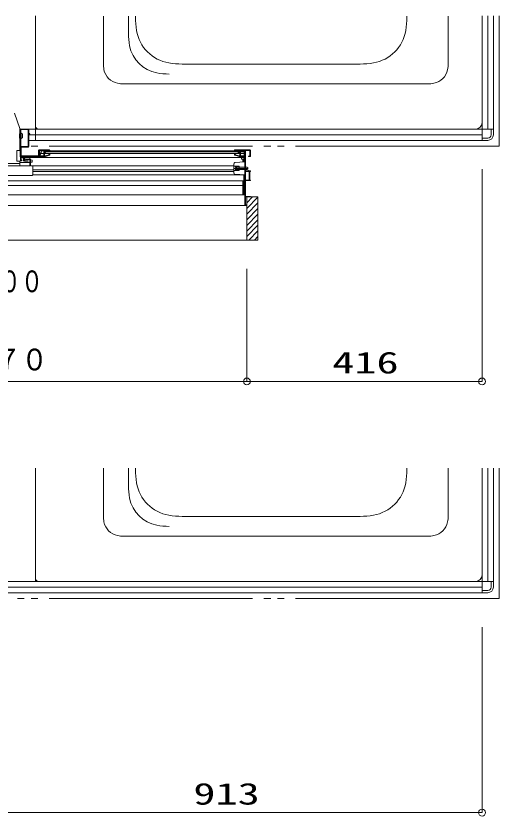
# Model space of a CAD drawing. Units: millimetres on the paper. Extents: x -305 to 305, y -152 to 152.
# Drawn here: x -93.7 to -50.9, y -80.7 to -9.9 of the extents above; entities that cross this region are included whole.
import ezdxf
from ezdxf.enums import TextEntityAlignment as Align

# ---------------------------------------------------------------- set-up
doc = ezdxf.new("R2010")
doc.units = ezdxf.units.MM
doc.linetypes.add('LONG_DOUBLE_CHAIN', pattern=[21.8, 18, -1, 0.6, -0.6, 0.6, -1])
doc.layers.add('0-0_0', color=7, linetype='Continuous', lineweight=9)
doc.layers.add('0-1_VIEW0001', color=7, linetype='Continuous', lineweight=9)
doc.styles.add('ＭＳ ゴシック', font='')
doc.styles.get('ＭＳ ゴシック').set_extended_font_data('MS Gothic')

# ---------------------------------------------------------------- blocks, each defined once
blk = doc.blocks.new('_ORIGIN')
at = {"layer": '0-0_0'}
blk.add_line((0, 0), (-1, 0), dxfattribs=at)
blk.add_circle((0, 0), 0.5, dxfattribs=at)

msp = doc.modelspace()

# ---------------------------------------------------------------- linework, layer by layer
at = {"layer": '0-0_0'}
for p, q in [((-52.434, -23.467), (-52.434, -42.246)), ((-73.239, -32.287), (-73.239, -42.246)), ((-73.239, -32.287), (-73.239, -42.246)), ((-131.134, -42.246), (-73.839, -42.246)), ((-72.639, -42.246), (-53.034, -42.246)), ((-52.434, -63.967), (-52.434, -80.375)), ((-53.034, -80.375), (-97.504, -80.375))]:
    msp.add_line(p, q, dxfattribs=at)
at = {"layer": '0-1_VIEW0001'}
for p, q in [((-91.934, -9.927), (-91.934, -20.927)), ((-91.934, -9.928), (-91.934, -19.678)), ((-85.934, -9.928), (-85.934, -14.129)), ((-83.713, -11.464), (-83.713, -9.928)), ((-83.104, -9.928), (-83.104, -10.038)), ((-59.084, -10.038), (-59.084, -9.928)), ((-55.434, -14.129), (-55.434, -9.928)), ((-52.434, -20.927), (-52.434, -9.927)), ((-52.434, -19.378), (-52.434, -9.928)), ((-51.934, -19.927), (-51.934, -9.927)), ((-51.434, -9.927), (-51.434, -19.927)), ((-78.965, -14.177), (-63.224, -14.177)), ((-84.136, -15.927), (-57.232, -15.927)), ((-93.325, -19.876), (-93.807, -18.525)), ((-93.319, -21.816), (-93.319, -19.91)), ((-93.284, -20.227), (-93.304, -20.227)), ((-93.284, -19.942), (-93.284, -22.677)), ((-92.584, -19.927), (-93.269, -19.927)), ((-93.269, -20.309), (-93.25, -20.309)), ((-93.234, -19.987), (-93.234, -21.467)), ((-93.234, -19.987), (-93.234, -21.467)), ((-92.594, -19.972), (-93.219, -19.972)), ((-92.594, -19.972), (-93.219, -19.972)), ((-93.134, -20.352), (-93.212, -20.292)), ((-93.134, -20.352), (-93.134, -20.702)), ((-93.084, -20.352), (-93.134, -20.352)), ((-93.084, -20.702), (-93.084, -20.352)), ((-92.579, -21.467), (-92.579, -19.987)), ((-92.579, -21.467), (-92.579, -19.987)), ((-92.534, -20.312), (-92.534, -19.977)), ((-92.534, -21.477), (-92.534, -20.382)), ((-92.534, -20.427), (-52.434, -20.427)), ((-92.469, -20.327), (-92.519, -20.327)), ((-92.519, -20.367), (-92.469, -20.367)), ((-92.459, -20.357), (-92.459, -20.337)), ((-52.984, -19.928), (-91.684, -19.928)), ((-51.434, -19.927), (-51.834, -19.927)), ((-51.634, -19.927), (-51.634, -20.427)), ((-51.434, -19.927), (-51.434, -20.427)), ((-93.284, -20.827), (-93.304, -20.827)), ((-93.269, -20.744), (-93.25, -20.744)), ((-93.134, -20.702), (-93.212, -20.761)), ((-93.084, -20.702), (-93.134, -20.702)), ((-92.534, -20.927), (-52.434, -20.927)), ((-52.434, -20.927), (-92.534, -20.927)), ((-52.434, -20.927), (-52.434, -20.527)), ((-51.934, -20.727), (-52.434, -20.727)), ((-51.934, -20.927), (-52.434, -20.927)), ((-93.319, -21.816), (-93.584, -21.816)), ((-93.224, -22.292), (-93.224, -21.527)), ((-93.224, -21.527), (-92.584, -21.527)), ((-93.219, -21.482), (-92.594, -21.482)), ((-93.219, -21.482), (-92.594, -21.482)), ((-91.669, -21.802), (-91.669, -22.292)), ((-90.709, -21.777), (-91.644, -21.777)), ((-91.609, -22.337), (-91.609, -21.842)), ((-91.599, -21.832), (-91.114, -21.832)), ((-91.594, -22.291), (-91.594, -21.925)), ((-91.384, -21.857), (-91.584, -22.377)), ((-91.549, -21.892), (-91.549, -22.292)), ((-91.384, -21.857), (-73.434, -21.857)), ((-91.199, -21.906), (-91.199, -21.877)), ((-91.178, -21.947), (-91.197, -21.913)), ((-91.184, -21.862), (-91.183, -21.862)), ((-91.17, -21.87), (-91.129, -21.943)), ((-91.104, -21.842), (-91.104, -21.936)), ((-91.059, -21.954), (-91.059, -21.842)), ((-91.049, -21.832), (-90.744, -21.832)), ((-90.759, -21.912), (-90.759, -21.922)), ((-90.734, -21.842), (-90.734, -21.887)), ((-90.684, -21.922), (-90.684, -21.802)), ((-74.334, -21.937), (-74.334, -21.802)), ((-74.309, -21.777), (-72.949, -21.777)), ((-74.284, -21.832), (-74.284, -21.887)), ((-74.259, -21.912), (-74.259, -21.937)), ((-73.848, -21.87), (-73.889, -21.943)), ((-73.84, -21.947), (-73.821, -21.913)), ((-73.834, -21.862), (-73.835, -21.862)), ((-73.819, -21.906), (-73.819, -21.877)), ((-73.469, -21.892), (-73.469, -22.307)), ((-73.434, -21.857), (-73.434, -26.677)), ((-73.424, -22.307), (-73.424, -21.925)), ((-72.934, -21.792), (-72.934, -22.352)), ((-93.309, -22.377), (-91.584, -22.377)), ((-93.259, -22.377), (-93.259, -22.437)), ((-73.434, -22.437), (-93.259, -22.437)), ((-93.244, -22.667), (-93.244, -22.612)), ((-93.234, -22.352), (-93.234, -22.552)), ((-93.234, -22.602), (-93.204, -22.602)), ((-91.669, -22.292), (-93.224, -22.292)), ((-93.204, -22.562), (-93.224, -22.562)), ((-93.189, -22.587), (-93.189, -22.577)), ((-93.024, -22.602), (-92.944, -22.602)), ((-92.989, -22.542), (-92.989, -22.352)), ((-92.989, -22.352), (-91.624, -22.352)), ((-92.899, -22.552), (-92.979, -22.552)), ((-92.934, -22.612), (-92.934, -22.667)), ((-92.884, -22.437), (-92.884, -22.587)), ((-92.884, -22.712), (-92.884, -22.567)), ((-92.784, -22.592), (-92.784, -22.612)), ((-92.434, -22.577), (-92.769, -22.577)), ((-92.769, -22.627), (-92.449, -22.627)), ((-92.484, -22.377), (-92.484, -22.437)), ((-92.434, -23.177), (-92.434, -22.437)), ((-92.384, -23.177), (-92.384, -22.627)), ((-91.609, -22.337), (-91.609, -22.317)), ((-91.099, -22.352), (-91.594, -22.352)), ((-91.534, -22.307), (-91.214, -22.307)), ((-91.476, -22.097), (-73.434, -22.097)), ((-91.199, -22.292), (-91.199, -21.989)), ((-91.195, -21.979), (-91.181, -21.965)), ((-91.154, -22.008), (-91.154, -22.292)), ((-91.128, -21.976), (-91.15, -21.998)), ((-91.139, -21.987), (-91.139, -22.003)), ((-91.139, -22.307), (-91.099, -22.307)), ((-91.108, -21.946), (-91.132, -21.97)), ((-91.132, -22.029), (-91.111, -22.064)), ((-91.124, -21.962), (-91.124, -21.966)), ((-91.065, -22.054), (-91.092, -22.009)), ((-91.09, -22.077), (-91.078, -22.077)), ((-91.089, -21.991), (-91.063, -21.965)), ((-91.083, -22.304), (-90.74, -22.197)), ((-90.719, -22.238), (-91.069, -22.347)), ((-73.434, -21.937), (-91.059, -21.937)), ((-90.774, -22.104), (-90.774, -22.102)), ((-90.733, -22.151), (-90.77, -22.115)), ((-90.759, -22.087), (-90.74, -22.087)), ((-90.744, -21.937), (-90.699, -21.937)), ((-90.73, -22.091), (-90.688, -22.133)), ((-90.729, -22.183), (-90.729, -22.162)), ((-90.684, -22.143), (-90.684, -22.19)), ((-74.334, -22.143), (-74.334, -22.19)), ((-74.288, -22.091), (-74.33, -22.133)), ((-74.274, -21.937), (-74.319, -21.937)), ((-74.289, -22.183), (-74.289, -22.162)), ((-74.285, -22.151), (-74.248, -22.115)), ((-74.259, -22.087), (-74.278, -22.087)), ((-74.244, -22.104), (-74.244, -22.102)), ((-74.009, -21.937), (-74.009, -22.097)), ((-73.929, -21.991), (-73.955, -21.965)), ((-73.953, -22.055), (-73.926, -22.009)), ((-73.928, -22.077), (-73.94, -22.077)), ((-73.91, -21.947), (-73.886, -21.97)), ((-73.886, -22.029), (-73.907, -22.065)), ((-73.894, -21.962), (-73.894, -21.966)), ((-73.89, -21.976), (-73.868, -21.998)), ((-73.879, -21.988), (-73.879, -22.004)), ((-73.823, -21.979), (-73.837, -21.965)), ((-73.819, -22.307), (-73.819, -21.989)), ((-73.469, -22.307), (-73.819, -22.307)), ((-73.729, -22.437), (-73.729, -22.597)), ((-73.729, -22.597), (-73.612, -22.597)), ((-73.604, -22.603), (-73.604, -22.842)), ((-73.604, -22.622), (-73.504, -22.622)), ((-73.504, -22.834), (-73.504, -22.437)), ((-73.409, -22.307), (-73.424, -22.307)), ((-73.409, -22.337), (-73.409, -22.317)), ((-73.109, -22.337), (-73.109, -22.327)), ((-72.934, -22.352), (-73.094, -22.352)), ((-92.434, -23.177), (-112.509, -23.177)), ((-93.319, -22.752), (-93.319, -23.177)), ((-92.434, -22.877), (-93.319, -22.877)), ((-93.204, -22.677), (-93.234, -22.677)), ((-93.234, -22.727), (-93.204, -22.727)), ((-93.189, -22.712), (-93.189, -22.692)), ((-93.039, -22.692), (-93.039, -22.712)), ((-92.944, -22.677), (-93.024, -22.677)), ((-93.024, -22.727), (-92.937, -22.727)), ((-92.874, -22.777), (-92.599, -22.777)), ((-92.634, -22.727), (-92.869, -22.727)), ((-92.592, -22.749), (-92.626, -22.729)), ((-92.369, -22.645), (-92.434, -22.645)), ((-92.369, -22.86), (-92.434, -22.86)), ((-74.408, -23.177), (-92.384, -23.177)), ((-92.344, -22.65), (-92.369, -22.645)), ((-92.369, -22.86), (-92.344, -22.855)), ((-92.272, -22.664), (-92.344, -22.65)), ((-92.344, -22.855), (-92.272, -22.84)), ((-92.272, -22.84), (-92.244, -22.835)), ((-92.184, -23.987), (-92.184, -23.177)), ((-74.409, -23.786), (-74.409, -23.018)), ((-74.409, -23.202), (-73.909, -23.202)), ((-73.409, -22.827), (-74.293, -22.894)), ((-74.159, -23.582), (-74.159, -23.222)), ((-74.089, -23.302), (-74.13, -23.309)), ((-74.089, -23.302), (-73.229, -23.302)), ((-73.909, -23.602), (-73.909, -23.202)), ((-92.225, -24.027), (-111.809, -24.027)), ((-74.409, -23.534), (-92.184, -23.534)), ((-92.184, -23.674), (-74.409, -23.674)), ((-92.184, -23.982), (-73.504, -23.982)), ((-74.409, -23.602), (-73.909, -23.602)), ((-74.334, -23.402), (-73.135, -23.402)), ((-73.409, -23.977), (-74.293, -23.911)), ((-74.089, -23.502), (-74.13, -23.495)), ((-74.089, -23.502), (-73.229, -23.502)), ((-73.504, -25.707), (-73.504, -23.972)), ((-73.359, -23.672), (-73.359, -24.432)), ((-73.359, -23.672), (-73.029, -23.672)), ((-73.159, -23.467), (-73.229, -23.502)), ((-73.029, -23.672), (-73.029, -24.432)), ((-73.504, -24.492), (-110.559, -24.492)), ((-73.029, -24.432), (-73.359, -24.432)), ((-72.934, -24.477), (-73.359, -24.477)), ((-72.984, -24.432), (-72.934, -24.432)), ((-72.934, -24.432), (-72.934, -24.477)), ((-110.559, -24.922), (-73.604, -24.922)), ((-73.434, -25.737), (-129.714, -25.737)), ((-73.359, -25.927), (-72.259, -25.927)), ((-73.259, -29.747), (-73.259, -25.927)), ((-73.259, -26.447), (-72.739, -25.927)), ((-73.259, -26.947), (-72.259, -25.947)), ((-72.259, -29.747), (-72.259, -25.927)), ((-73.434, -26.677), (-128.539, -26.677)), ((-73.259, -27.447), (-72.259, -26.447)), ((-73.259, -26.642), (-73.259, -26.662)), ((-73.259, -27.947), (-72.259, -26.947)), ((-73.259, -28.447), (-72.259, -27.447)), ((-73.259, -28.942), (-72.259, -27.942)), ((-73.259, -29.437), (-72.259, -28.437)), ((-73.074, -29.747), (-72.259, -28.932)), ((-72.579, -29.747), (-72.259, -29.427)), ((-72.259, -29.747), (-132.734, -29.747)), ((-91.934, -49.927), (-91.934, -59.927)), ((-91.934, -49.928), (-91.934, -59.678)), ((-85.934, -49.928), (-85.934, -54.129)), ((-83.713, -51.464), (-83.713, -49.928)), ((-83.104, -49.928), (-83.104, -50.038)), ((-59.084, -50.038), (-59.084, -49.928)), ((-55.434, -54.129), (-55.434, -49.928)), ((-52.434, -60.927), (-52.434, -49.927)), ((-52.434, -59.378), (-52.434, -49.928)), ((-51.934, -59.927), (-51.934, -49.927)), ((-51.434, -49.927), (-51.434, -59.927)), ((-78.965, -54.177), (-63.224, -54.177)), ((-84.136, -55.927), (-57.232, -55.927)), ((-52.984, -59.928), (-91.684, -59.928)), ((-51.434, -59.927), (-51.834, -59.927)), ((-51.634, -59.927), (-51.634, -60.427)), ((-51.434, -59.927), (-51.434, -60.427)), ((-97.509, -60.427), (-52.434, -60.427)), ((-52.434, -60.927), (-52.434, -60.527)), ((-51.934, -60.727), (-52.434, -60.727)), ((-97.509, -60.927), (-52.434, -60.927)), ((-52.434, -60.927), (-97.509, -60.927)), ((-51.934, -60.927), (-52.434, -60.927))]:
    msp.add_line(p, q, dxfattribs=at)
at = {"layer": '0-1_VIEW0001', "linetype": 'LONG_DOUBLE_CHAIN'}
for p, q in [((-50.934, -9.927), (-50.934, -21.427)), ((-50.934, -21.427), (-92.534, -21.427)), ((-50.934, -49.927), (-50.934, -61.427)), ((-50.934, -61.427), (-97.509, -61.427))]:
    msp.add_line(p, q, dxfattribs=at)
at = {"layer": '0-1_VIEW0001', "color": 5}
msp.add_line((-129.513, -22.977), (-93.319, -22.977), dxfattribs=at)
at = {"layer": '0-1_VIEW0001'}
for points in [[(-92.584, -19.927), (-51.434, -19.927), (-51.434, -9.927)], [(-93.319, -19.927), (-93.309, -19.927), (-93.309, -22.377)], [(-93.269, -19.927), (-93.28, -19.931), (-93.284, -19.942)], [(-92.534, -19.977), (-92.549, -19.942), (-92.584, -19.927)], [(-92.519, -20.327), (-92.53, -20.323), (-92.534, -20.312)], [(-92.534, -20.382), (-92.53, -20.371), (-92.519, -20.367)], [(-92.459, -20.337), (-92.462, -20.33), (-92.469, -20.327)], [(-92.469, -20.367), (-92.462, -20.364), (-92.459, -20.357)], [(-93.319, -22.752), (-93.584, -22.752), (-93.584, -21.816)], [(-92.584, -21.527), (-92.549, -21.512), (-92.534, -21.477)], [(-91.644, -21.777), (-91.662, -21.784), (-91.669, -21.802)], [(-91.609, -21.842), (-91.606, -21.835), (-91.599, -21.832)], [(-91.599, -21.914), (-91.591, -21.865), (-91.549, -21.892)], [(-91.594, -21.925), (-91.595, -21.919), (-91.599, -21.914)], [(-91.199, -21.877), (-91.195, -21.866), (-91.184, -21.862)], [(-91.197, -21.913), (-91.199, -21.909), (-91.199, -21.906)], [(-91.183, -21.862), (-91.175, -21.864), (-91.17, -21.87)], [(-91.114, -21.832), (-91.107, -21.835), (-91.104, -21.842)], [(-91.059, -21.842), (-91.056, -21.835), (-91.049, -21.832)], [(-90.734, -21.887), (-90.737, -21.894), (-90.744, -21.897), (-90.755, -21.901), (-90.759, -21.912)], [(-90.759, -21.922), (-90.755, -21.933), (-90.744, -21.937)], [(-90.744, -21.832), (-90.737, -21.835), (-90.734, -21.842)], [(-90.684, -21.802), (-90.691, -21.784), (-90.709, -21.777)], [(-90.699, -21.937), (-90.688, -21.933), (-90.684, -21.922)], [(-74.334, -21.802), (-74.327, -21.784), (-74.309, -21.777)], [(-73.959, -21.955), (-73.959, -21.832), (-74.284, -21.832)], [(-74.284, -21.887), (-74.281, -21.894), (-74.274, -21.897), (-74.263, -21.902), (-74.259, -21.912)], [(-73.259, -26.677), (-73.409, -26.677), (-73.409, -21.832), (-73.914, -21.832), (-73.914, -21.936)], [(-73.835, -21.862), (-73.843, -21.864), (-73.848, -21.87)], [(-73.819, -21.877), (-73.823, -21.866), (-73.834, -21.862)], [(-73.821, -21.913), (-73.82, -21.909), (-73.819, -21.906)], [(-73.419, -21.914), (-73.427, -21.865), (-73.469, -21.892)], [(-73.424, -21.925), (-73.423, -21.919), (-73.419, -21.914)], [(-72.979, -21.832), (-73.359, -21.832), (-73.359, -23.627), (-73.134, -23.627), (-73.134, -23.577)], [(-73.094, -22.312), (-72.979, -22.312), (-72.979, -21.832)], [(-72.949, -21.777), (-72.938, -21.782), (-72.934, -21.792)], [(-93.244, -22.612), (-93.241, -22.605), (-93.234, -22.602)], [(-93.234, -22.352), (-93.039, -22.352), (-93.039, -22.587)], [(-93.224, -22.562), (-93.231, -22.559), (-93.234, -22.552)], [(-93.189, -22.577), (-93.193, -22.566), (-93.204, -22.562)], [(-93.204, -22.602), (-93.193, -22.598), (-93.189, -22.587)], [(-93.039, -22.587), (-93.035, -22.598), (-93.024, -22.602)], [(-92.979, -22.552), (-92.986, -22.549), (-92.989, -22.542)], [(-92.944, -22.602), (-92.937, -22.605), (-92.934, -22.612)], [(-92.884, -22.567), (-92.888, -22.556), (-92.899, -22.552)], [(-91.624, -22.352), (-91.613, -22.348), (-91.609, -22.337)], [(-91.609, -22.317), (-91.607, -22.309), (-91.602, -22.304), (-91.596, -22.298), (-91.594, -22.291)], [(-91.594, -22.352), (-91.605, -22.348), (-91.609, -22.337)], [(-91.549, -22.292), (-91.545, -22.303), (-91.534, -22.307)], [(-91.214, -22.307), (-91.203, -22.303), (-91.199, -22.292)], [(-91.199, -21.989), (-91.198, -21.984), (-91.195, -21.979)], [(-91.181, -21.965), (-91.176, -21.956), (-91.178, -21.947)], [(-91.15, -21.998), (-91.153, -22.002), (-91.154, -22.008)], [(-91.154, -22.292), (-91.15, -22.303), (-91.139, -22.307)], [(-91.132, -21.97), (-91.137, -21.978), (-91.139, -21.987)], [(-91.139, -22.003), (-91.137, -22.016), (-91.132, -22.029)], [(-91.129, -21.943), (-91.125, -21.952), (-91.124, -21.962)], [(-91.124, -21.966), (-91.125, -21.971), (-91.128, -21.976)], [(-91.111, -22.064), (-91.102, -22.074), (-91.09, -22.077)], [(-91.104, -21.936), (-91.105, -21.941), (-91.108, -21.946)], [(-91.099, -22.307), (-91.091, -22.306), (-91.083, -22.304)], [(-91.069, -22.347), (-91.084, -22.351), (-91.099, -22.352)], [(-91.092, -22.009), (-91.094, -21.999), (-91.089, -21.991)], [(-91.078, -22.077), (-91.065, -22.069), (-91.065, -22.054)], [(-91.063, -21.965), (-91.06, -21.96), (-91.059, -21.954)], [(-90.774, -22.102), (-90.77, -22.091), (-90.759, -22.087)], [(-90.77, -22.115), (-90.773, -22.11), (-90.774, -22.104)], [(-90.74, -22.087), (-90.735, -22.088), (-90.73, -22.091)], [(-90.74, -22.197), (-90.732, -22.192), (-90.729, -22.183)], [(-90.729, -22.162), (-90.73, -22.156), (-90.733, -22.151)], [(-90.684, -22.19), (-90.694, -22.22), (-90.719, -22.238)], [(-90.688, -22.133), (-90.685, -22.137), (-90.684, -22.143)], [(-74.33, -22.133), (-74.333, -22.137), (-74.334, -22.143)], [(-74.334, -22.19), (-74.324, -22.22), (-74.299, -22.238)], [(-74.299, -22.238), (-73.934, -22.352), (-73.409, -22.352)], [(-74.289, -22.162), (-74.288, -22.156), (-74.285, -22.151)], [(-74.279, -22.197), (-74.286, -22.192), (-74.289, -22.183)], [(-74.278, -22.087), (-74.284, -22.088), (-74.288, -22.091)], [(-73.864, -22.008), (-73.864, -22.307), (-73.927, -22.307), (-74.279, -22.197)], [(-74.244, -22.102), (-74.248, -22.091), (-74.259, -22.087)], [(-74.248, -22.115), (-74.245, -22.11), (-74.244, -22.104)], [(-73.955, -21.965), (-73.958, -21.96), (-73.959, -21.955)], [(-73.94, -22.077), (-73.953, -22.07), (-73.953, -22.055)], [(-73.926, -22.009), (-73.925, -22), (-73.929, -21.991)], [(-73.907, -22.065), (-73.916, -22.074), (-73.928, -22.077)], [(-73.914, -21.936), (-73.913, -21.942), (-73.91, -21.947)], [(-73.889, -21.943), (-73.893, -21.952), (-73.894, -21.962)], [(-73.894, -21.966), (-73.893, -21.971), (-73.89, -21.976)], [(-73.886, -21.97), (-73.881, -21.978), (-73.879, -21.988)], [(-73.879, -22.004), (-73.881, -22.017), (-73.886, -22.029)], [(-73.868, -21.998), (-73.865, -22.002), (-73.864, -22.008)], [(-73.837, -21.965), (-73.842, -21.956), (-73.84, -21.947)], [(-73.819, -21.989), (-73.82, -21.984), (-73.823, -21.979)], [(-73.604, -22.603), (-73.604, -22.601), (-73.605, -22.599), (-73.608, -22.598), (-73.61, -22.597), (-73.612, -22.597)], [(-73.109, -22.327), (-73.105, -22.317), (-73.094, -22.312)], [(-73.094, -22.352), (-73.105, -22.348), (-73.109, -22.337)], [(-93.284, -22.677), (-93.269, -22.712), (-93.234, -22.727)], [(-93.234, -22.677), (-93.241, -22.674), (-93.244, -22.667)], [(-93.189, -22.692), (-93.193, -22.681), (-93.204, -22.677)], [(-93.204, -22.727), (-93.193, -22.723), (-93.189, -22.712)], [(-93.024, -22.677), (-93.035, -22.681), (-93.039, -22.692)], [(-93.039, -22.712), (-93.035, -22.723), (-93.024, -22.727)], [(-92.934, -22.667), (-92.937, -22.674), (-92.944, -22.677)], [(-92.937, -22.727), (-92.928, -22.73), (-92.923, -22.738), (-92.905, -22.766), (-92.874, -22.777)], [(-92.869, -22.727), (-92.88, -22.723), (-92.884, -22.712)], [(-92.626, -22.729), (-92.63, -22.727), (-92.634, -22.727)], [(-92.599, -22.777), (-92.585, -22.766), (-92.592, -22.749)], [(-92.272, -22.664), (-92.244, -22.67), (-92.244, -22.835)], [(-73.229, -23.302), (-73.159, -23.337), (-73.159, -23.467)], [(-73.134, -23.577), (-73.089, -23.577), (-73.089, -23.627)], [(-73.089, -23.627), (-72.934, -23.627), (-72.934, -23.672)], [(-72.934, -23.672), (-72.984, -23.672), (-72.984, -24.432)], [(-73.604, -24.492), (-73.604, -25.722), (-73.519, -25.722)], [(-73.359, -24.477), (-73.359, -25.882), (-72.934, -25.882), (-72.934, -25.927)], [(-73.359, -25.927), (-73.359, -26.627), (-73.259, -26.627)], [(-97.559, -59.927), (-51.434, -59.927), (-51.434, -49.927)]]:
    msp.add_lwpolyline(points, dxfattribs=at)
for centre, radius, start, end in [((-76.104, -10.038), 7, 180, 189.69632), ((-66.084, -10.038), 7, 350.30368, 0), ((-79.554, -10.627), 3.5, 189.69632, 260.30368), ((-62.634, -10.627), 3.5, 279.69632, 350.30368), ((-77.713, -11.464), 6, 180, 190.47531), ((-80.663, -12.01), 3, 190.47531, 259.52468), ((-82.934, -14.129), 3, 180, 190.47531), ((-78.965, -7.177), 7, 260.30368, 270), ((-63.224, -7.177), 7, 270, 279.69632), ((-58.434, -14.129), 3, 349.52468, 0.00001), ((-84.409, -14.402), 1.5, 190.47531, 259.52468), ((-56.959, -14.402), 1.5, 280.47531, 349.52468), ((-80.118, -9.06), 6, 259.52468, 270), ((-84.136, -12.927), 3, 259.52468, 270), ((-57.232, -12.927), 3, 270, 280.47531), ((-91.684, -19.678), 0.25, 180, 270), ((-52.984, -19.378), 0.55, 270, 0), ((-92.056, -20.527), 1.303, 167.57603, 192.42397), ((-93.304, -20.252), 0.025, 90, 167.57603), ((-93.419, -19.91), 0.1, 0, 19.65382), ((-93.269, -20.294), 0.015, 180, 270), ((-93.25, -20.294), 0.015, 270, 340.52878), ((-93.222, -20.304), 0.015, 52.83915, 160.52878), ((-93.219, -19.987), 0.015, 90, 180), ((-93.219, -19.987), 0.015, 90, 180), ((-92.594, -19.987), 0.015, 0, 90), ((-92.594, -19.987), 0.015, 0, 90), ((-51.934, -20.427), 0.3, 270, 0), ((-51.934, -20.427), 0.5, 270, 0), ((-93.304, -20.802), 0.025, 192.42397, 270), ((-93.269, -20.759), 0.015, 90, 180), ((-93.25, -20.759), 0.015, 19.47122, 90), ((-93.222, -20.749), 0.015, 199.47122, 307.16085), ((-93.219, -21.467), 0.015, 180, 270), ((-93.219, -21.467), 0.015, 180, 270), ((-92.594, -21.467), 0.015, 270, 0), ((-92.594, -21.467), 0.015, 270, 0), ((-92.769, -22.592), 0.015, 90, 180), ((-92.769, -22.612), 0.015, 180, 270), ((-92.449, -22.642), 0.015, 0, 90), ((-92.434, -22.627), 0.05, 0, 90), ((-74.284, -23.018), 0.125, 94.28915, 180), ((-74.074, -23.402), 0.21, 117.28096, 242.71904), ((-74.167, -23.222), 0.0077, 0, 117.28096), ((-74.134, -23.285), 0.025, 180, 280.09096), ((-92.224, -23.987), 0.04, 270, 0), ((-74.284, -23.786), 0.125, 180, 265.71085), ((-74.167, -23.582), 0.0077, 242.71904, 0), ((-74.134, -23.52), 0.025, 79.90905, 180), ((-73.519, -25.707), 0.015, 270, 0), ((-76.104, -50.038), 7, 180, 189.69632), ((-66.084, -50.038), 7, 350.30368, 0), ((-77.713, -51.464), 6, 180, 190.47531), ((-79.554, -50.627), 3.5, 189.69632, 260.30368), ((-62.634, -50.627), 3.5, 279.69632, 350.30368), ((-80.663, -52.01), 3, 190.47531, 259.52468), ((-82.934, -54.129), 3, 180, 190.47531), ((-78.965, -47.177), 7, 260.30368, 270), ((-63.224, -47.177), 7, 270, 279.69632), ((-58.434, -54.129), 3, 349.52468, 0.00001), ((-84.409, -54.402), 1.5, 190.47531, 259.52468), ((-80.118, -49.06), 6, 259.52468, 270), ((-56.959, -54.402), 1.5, 280.47531, 349.52468), ((-84.136, -52.927), 3, 259.52468, 270), ((-57.232, -52.927), 3, 270, 280.47531), ((-52.984, -59.378), 0.55, 270, 0), ((-91.684, -59.678), 0.25, 180, 270), ((-51.934, -60.427), 0.3, 270, 0), ((-51.934, -60.427), 0.5, 270, 0)]:
    msp.add_arc(centre, radius, start, end, dxfattribs=at)

# ---------------------------------------------------------------- block references
at = {"layer": '0-0_0', "xscale": 0.6, "yscale": 0.6}
for p in [(-73.239, -42.246), (-52.434, -42.246), (-52.434, -80.375)]:
    msp.add_blockref('_ORIGIN', p, dxfattribs=at)
at = {"layer": '0-0_0', "xscale": 0.6, "yscale": 0.6, "rotation": 180}
msp.add_blockref('_ORIGIN', (-73.239, -42.246), dxfattribs=at)

# ---------------------------------------------------------------- texts
at = {"layer": '0-0_0', "style": 'ＭＳ ゴシック'}
for s, width, p in [('額縁内寸法：１１７０', 0.9, (-114.429, -41.844)), ('416', 1.5, (-65.693, -42.116)), ('913', 1.5, (-77.98, -80.246))]:
    msp.add_text(s, height=1.921, dxfattribs=dict(at, width=width)).set_placement(p, align=Align.BOTTOM_LEFT)
at = {"layer": '0-1_VIEW0001', "style": 'ＭＳ ゴシック', "width": 0.75}
msp.add_text('ドア位置ＡＬ\u3000Ｗ８００', height=1.921, dxfattribs=at).set_placement((-112.887, -34.929), align=Align.BOTTOM_LEFT)

doc.saveas('drawing.dxf')
